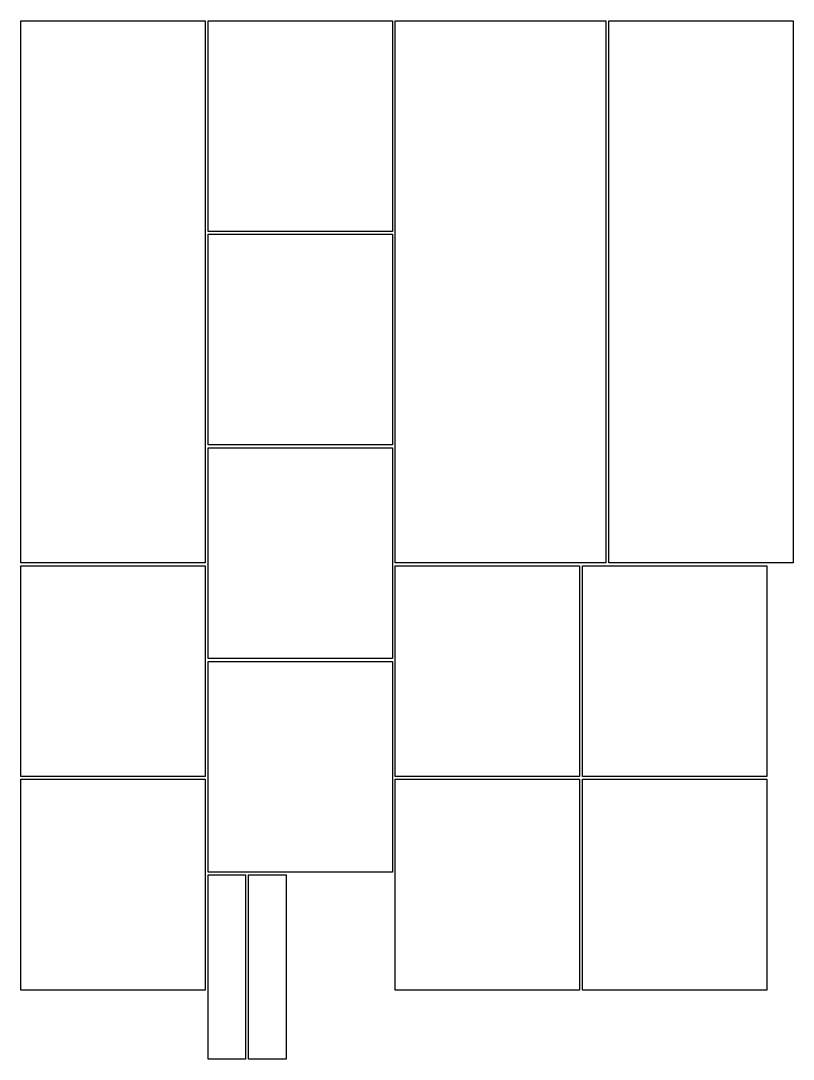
# Model space of a CAD drawing. Extents: x 5 to 2058, y 35 to 2795.
import ezdxf

# ---------------------------------------------------------------- set-up
doc = ezdxf.new("R2010")
doc.units = 0

msp = doc.modelspace()

# ---------------------------------------------------------------- linework, layer by layer
for points in [[(5, 2795, 0), (495, 2795, 0), (495, 1354, 0), (5, 1354, 0)], [(502.5, 2795, 0), (992.5, 2795, 0), (992.5, 2235, 0), (502.5, 2235, 0)], [(1000, 2795, 0), (1560, 2795, 0), (1560, 1354, 0), (1000, 1354, 0)], [(1567.5, 2795, 0), (2057.5, 2795, 0), (2057.5, 1354, 0), (1567.5, 1354, 0)], [(502.5, 2227.5, 0), (992.5, 2227.5, 0), (992.5, 1667.5, 0), (502.5, 1667.5, 0)], [(502.5, 1660, 0), (992.5, 1660, 0), (992.5, 1100, 0), (502.5, 1100, 0)], [(5, 1346.5, 0), (495, 1346.5, 0), (495, 786.5, 0), (5, 786.5, 0)], [(1000, 1346.5, 0), (1490, 1346.5, 0), (1490, 786.5, 0), (1000, 786.5, 0)], [(1497.5, 1346.5, 0), (1987.5, 1346.5, 0), (1987.5, 786.5, 0), (1497.5, 786.5, 0)], [(502.5, 1092.5, 0), (992.5, 1092.5, 0), (992.5, 532.5, 0), (502.5, 532.5, 0)], [(5, 779, 0), (495, 779, 0), (495, 219, 0), (5, 219, 0)], [(1000, 779, 0), (1490, 779, 0), (1490, 219, 0), (1000, 219, 0)], [(1497.5, 779, 0), (1987.5, 779, 0), (1987.5, 219, 0), (1497.5, 219, 0)], [(502.5, 525, 0), (602.5, 525, 0), (602.5, 35, 0), (502.5, 35, 0)], [(610, 525, 0), (710, 525, 0), (710, 35, 0), (610, 35, 0)]]:
    msp.add_polyline3d(points, close=True)

doc.saveas('drawing.dxf')
